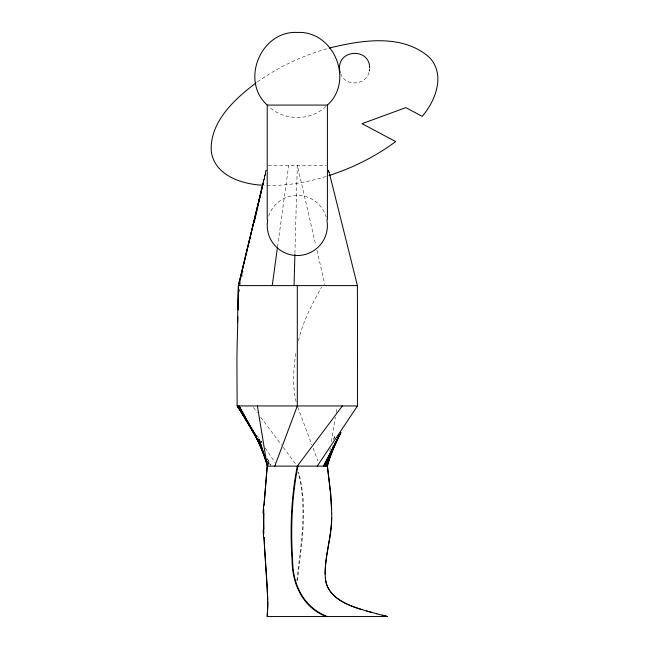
<?xml version="1.0" encoding="UTF-8"?>
<svg xmlns="http://www.w3.org/2000/svg" width="649" height="649" viewBox="0 0 649 649"><rect width="100%" height="100%" fill="white"/><g stroke="black" fill="none" stroke-linecap="round" stroke-linejoin="round"><path stroke-width="0.49" stroke-dasharray="3.25 2.43" d="M296.909 580.725C300.584 544.495 307.975 508.159 297.907 472.066M297.469 580.741C301.201 544.511 308.648 508.159 298.483 472.066M294.93 253.288L297.307 165.26L315.836 245.46M277.512 247.05L288.7 165.26M329.846 451.079L330.309 448.256M331.379 441.677L335.371 417.226M336.133 412.529L337.058 406.891M263.445 182.044L266.155 170.192M240.057 284.684L241.095 280.117M241.72 277.374L242.337 274.665M242.548 273.756L243.156 271.047M263.405 182.044L266.106 170.168L263.316 181.89M333.805 439.308L334.738 435.479L333.748 439.308M298.459 340.733C302.872 321.661 311.982 304.162 321.49 287.207M368.989 72.396C365.776 85.611 345.244 86.658 340.701 73.84M325.879 106.525C310.457 121.112 284.157 121.112 268.735 106.525M257.507 81.839C278.883 66.636 303.059 55.433 328.289 48.342M326.139 176.479C306.166 182.515 285.268 186.295 264.338 185.249M268.288 165.26L326.187 165.26M253.394 407.45L257.337 412.715M260.711 417.226L281.544 445.06M283.232 447.315L296.179 464.611M257.126 435.852L258.691 438.189M265.238 447.988L275.111 462.761M266.966 458.137L270.649 465.236L266.99 458.064M267.518 461.544L269.238 465.203L267.704 461.593M267.607 461.642L269.254 465.228M297.656 406.874L311.82 444.719M313.094 448.135L317.945 461.082M328.548 171.125L329.043 173.08M329.327 173.023L328.597 170.111L329.278 173.08M328.524 170.111L329.254 173.023M296.122 401.731C292.877 388.305 293.259 374.295 294.833 360.657A164.124 151.371 -72.6 0 1 295.936 353.048M316.963 250.352L324.898 284.684M268.67 216.206A30.089 30.089 0 0 1 326.228 217.147M266.066 171.125L263.478 181.89L266.058 171.125M261.774 443.04L261.271 441.117L261.725 443.04"/><path stroke-width="0.97" d="M317.256 466.12L357.477 405.95L357.485 360.657A288.837 1.509 90 0 0 357.477 345.771L357.469 333.545A222.956 1.168 -90 0 0 357.461 322.375L357.404 285.601L329.538 173.867M331.655 513.383C332.799 535.084 324.005 555.974 325.327 577.642C327.169 600.585 353.462 607.253 371.788 612.445M237.51 322.796L238.005 301.314L237.85 308.786M294.054 285.601L294.906 254.278M237.923 317.004L237.136 345.771A183.797 16.744 -90 0 0 236.917 360.657L237.136 405.95L248.267 422.604M331.607 517.431C331.574 536.65 325.027 555.195 325.125 574.406M238.207 309.914L238.516 302.759M264.046 505.393L267.218 466.12L257.402 405.95M263.94 505.417L267.226 466.12L327.396 466.12L328.005 462.356M239.043 291.555L239.132 289.608M376.761 613.784L387.567 616.55L267.218 616.55L267.68 608.081A152.45 152.442 88.9 0 0 267.786 603.189L267.226 586.461L264.703 549.963M267.218 616.55L267.68 608.145A156.62 156.531 89.5 0 0 267.769 603.124L267.777 601.25M272.231 285.601L277.383 247.991M369.346 70.96L369.557 69.5M297.867 466.12C291.815 497.069 290.63 528.862 292.634 560.282C292.61 584.465 303.821 607.634 327.396 616.55M254.197 222.534L257.361 208.621M257.564 207.704L263.275 182.596M262.845 183.845L238.564 285.601L263.015 183.845M263.218 182.872L238.386 285.601L238.013 301.469L238.443 285.601L357.469 285.601M327.485 465.163L328.889 459.419M327.25 466.12L332.191 450.033M329.854 456.653L326.812 466.12L335.801 441.774M332.288 449.084L333.197 446.244M274.787 466.12L297.307 405.95L297.307 285.601M333.042 448.329L326.049 466.12L339.459 434.595M333.781 446.455L335.614 441.774M339.435 434.57L324.946 466.12L340.693 433.053L323.502 466.12L341.074 432.461M342.348 405.95L297.307 466.12C291.15 497.069 289.957 528.894 292.091 560.33C292.212 584.27 302.888 607.505 326.269 616.55M327.396 219.516L327.396 105.081C354.524 80.703 333.732 30.503 297.307 32.45C260.882 30.503 240.081 80.703 267.218 105.081L267.218 219.516M255.974 82.926C234.524 99.192 209.432 122.093 211.298 151.509C214.568 175.319 241.615 184.17 262.318 185.192M328.954 175.579C352.813 167.888 375.52 156.523 395.663 141.579L362.045 123.675L405.803 107.62L422.215 116.358C435.544 100.895 445.758 74.757 429.524 57.566C402.575 33.326 361.347 40.141 329.197 48.083M267.218 105.081L327.396 105.081M237.136 405.95L357.477 405.95M382.083 615.155L387.558 616.55M376.899 613.816L366.636 611.001M362.085 609.63C346.42 604.998 326.382 596.593 325.327 577.642M256.233 437.15L237.339 405.95L256.525 436.558L237.996 405.95L256.233 437.15L239.116 405.95L261.433 447.502M239.481 408.529L242.961 414.541M243.951 416.26L256.363 437.751L263.226 452.394M266.625 461.496L256.915 438.367L260.582 445.53M256.915 438.367L262.675 450.901M265.254 457.699L257.896 438.984L267.802 466.12L259.276 439.576L267.364 466.12M339.841 71.025L340.198 72.453M327.388 466.12L330.584 493.597L331.769 513.408M327.396 466.12L330.666 493.613L331.712 509.4M264.646 549.013L264.07 537.477M369.63 68.023C369.865 47.442 337.277 49.113 339.622 69.565M263.973 537.461L267.761 599.287M263.827 533.648L263.721 529.86A374.408 373.443 86.2 0 1 263.81 509.4M326.893 219.954A30.089 30.089 0 0 1 297.307 255.519A30.089 30.089 0 0 1 267.721 219.954M263.835 529.024A388.191 386.504 87.1 0 1 263.827 513.383M263.535 505.433L263.234 513.416L263.591 505.417M263.583 537.461L263.275 529.86L263.583 537.494"/></g></svg>
